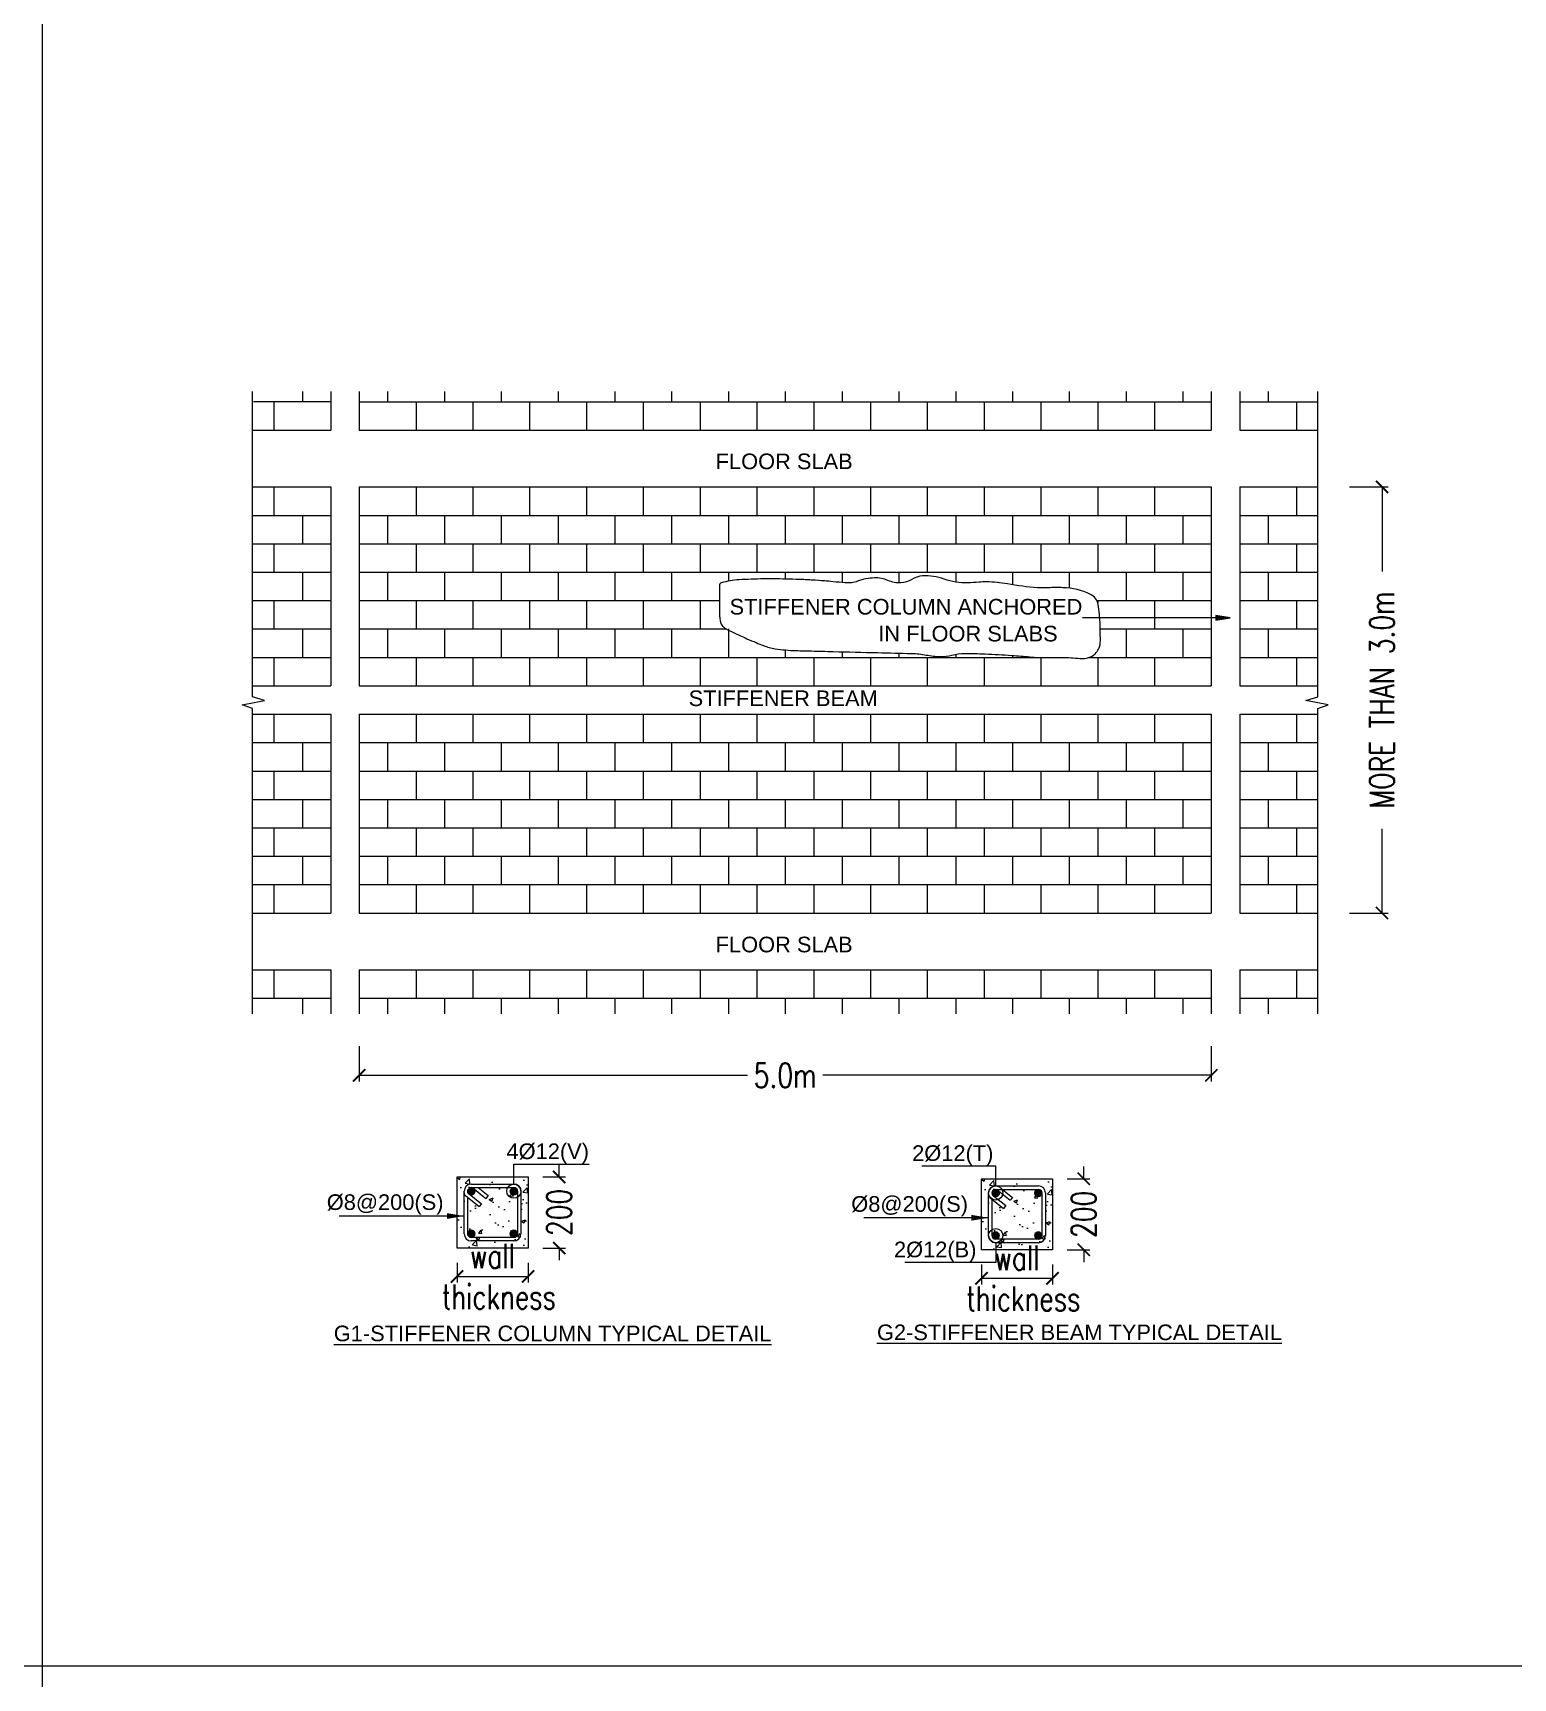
# Model space of a CAD drawing. Extents: x 166525 to 167198, y 178739 to 179747.
# Drawn here: x 167072.03 to 167084.11, y 179452.83 to 179466.26 of the extents above; entities that cross this region are included whole.
import ezdxf
from ezdxf.enums import TextEntityAlignment as Align

# ---------------------------------------------------------------- set-up
doc = ezdxf.new("R2010")
doc.units = 0
doc.header["$MEASUREMENT"] = 0
doc.layers.get('0').update_dxf_attribs({"linetype": 'CONTINUOUS'})
doc.layers.get('DEFPOINTS').update_dxf_attribs({"linetype": 'CONTINUOUS'})
doc.layers.add('BEAM', color=6, linetype='CONTINUOUS', lineweight=13)
doc.layers.add('Steel', color=2, linetype='CONTINUOUS')
doc.styles.add('ARIAL', font='arial.ttf')
doc.styles.add('DIM', font='simplex.shx', dxfattribs={"width": 0.75})
doc.dimstyles.new('MUTASIM', dxfattribs={"dimscale": 0.9995, "dimtxt": 0.2, "dimasz": 0.1, "dimexe": 0.05, "dimexo": 0.12, "dimgap": 0.05, "dimtad": 0, "dimzin": 0, "dimdsep": 46, "dimtxsty": 'DIM', "dimblk": 'ARCHTICK', "dimcen": 0.09, "dimclrd": 35, "dimclre": 33, "dimclrt": 256, "dimazin": 0, "dimtfac": 1, "dimtofl": 0, "dimtmove": 1, "dimatfit": 3, "dimfxl": 0.18, "dimtolj": 1, "dimtzin": 0, "dimlwd": 13, "dimlwe": 9, "dimarcsym": 0})

# ---------------------------------------------------------------- blocks, each defined once
blk = doc.blocks.new('_ARCHTICK')
at = {"color": 0, "linetype": 'ByBlock', "const_width": 0.15}
blk.add_lwpolyline([(-0.5, -0.5), (0.5, 0.5)], dxfattribs=at)
blk = doc.blocks.new('*D1376')
at = {"layer": 'BEAM', "color": 33, "lineweight": 9, "transparency": 16777216}
for p, q in [((167074.691, 179457.989), (167074.691, 179457.702)), ((167081.644, 179457.989), (167081.644, 179457.702))]:
    blk.add_line(p, q, dxfattribs=at)
at = {"layer": 'BEAM', "color": 35, "lineweight": 13, "transparency": 16777216}
for p, q in [((167074.691, 179457.752), (167077.86, 179457.752)), ((167081.644, 179457.752), (167078.474, 179457.752))]:
    blk.add_line(p, q, dxfattribs=at)
at = {"layer": 'DEFPOINTS', "color": 0, "transparency": 16777216}
for p in [(167074.691, 179458.109), (167081.644, 179458.109), (167074.691, 179457.752)]:
    blk.add_point(p, dxfattribs=at)
at = {"layer": 'BEAM', "color": 35, "lineweight": 13, "transparency": 16777216, "xscale": 0.09995000000000001, "yscale": 0.09995000000000001, "zscale": 0.09995000000000001, "rotation": 180}
blk.add_blockref('_ARCHTICK', (167074.691, 179457.752), dxfattribs=at)
at = {"layer": 'BEAM', "color": 35, "lineweight": 13, "transparency": 16777216, "xscale": 0.09995000000000001, "yscale": 0.09995000000000001, "zscale": 0.09995000000000001}
blk.add_blockref('_ARCHTICK', (167081.644, 179457.752), dxfattribs=at)
at = {"layer": 'BEAM', "transparency": 16777216, "insert": (167078.167, 179457.752), "char_height": 0.1999, "attachment_point": 5, "style": 'DIM'}
blk.add_mtext('\\A1;5.0m', dxfattribs=at)
blk = doc.blocks.new('*D1377')
at = {"layer": 'BEAM', "color": 33, "lineweight": 9, "transparency": 16777216}
for p, q in [((167082.772, 179462.552), (167083.087, 179462.552)), ((167082.772, 179459.076), (167083.087, 179459.076))]:
    blk.add_line(p, q, dxfattribs=at)
at = {"layer": 'BEAM', "color": 35, "lineweight": 13, "transparency": 16777216}
for p, q in [((167083.037, 179462.552), (167083.037, 179461.863)), ((167083.037, 179459.076), (167083.037, 179459.764))]:
    blk.add_line(p, q, dxfattribs=at)
at = {"layer": 'DEFPOINTS', "color": 0, "transparency": 16777216}
for p in [(167082.652, 179462.552), (167082.652, 179459.076), (167083.037, 179459.076)]:
    blk.add_point(p, dxfattribs=at)
at = {"layer": 'BEAM', "color": 35, "lineweight": 13, "transparency": 16777216, "xscale": 0.09995000000000001, "yscale": 0.09995000000000001, "zscale": 0.09995000000000001}
for p, rotation in [((167083.037, 179462.552), 90), ((167083.037, 179459.076), 270)]:
    blk.add_blockref('_ARCHTICK', p, dxfattribs=dict(at, rotation=rotation))
at = {"layer": 'BEAM', "transparency": 16777216, "insert": (167083.037, 179460.814), "char_height": 0.1999, "attachment_point": 5, "rotation": 90, "style": 'DIM'}
blk.add_mtext('\\A1;MORE THAN 3.0m', dxfattribs=at)
blk = doc.blocks.new('*D1378')
at = {"layer": 'BEAM', "color": 33, "lineweight": 9, "transparency": 16777216}
for p, q in [((167075.489, 179456.223), (167075.489, 179456.061)), ((167076.069, 179456.223), (167076.069, 179456.061))]:
    blk.add_line(p, q, dxfattribs=at)
at = {"layer": 'BEAM', "color": 35, "lineweight": 13, "transparency": 16777216}
blk.add_line((167075.489, 179456.111), (167076.069, 179456.111), dxfattribs=at)
at = {"layer": 'DEFPOINTS', "color": 0, "transparency": 16777216}
for p in [(167075.489, 179456.343), (167076.069, 179456.343), (167076.069, 179456.111)]:
    blk.add_point(p, dxfattribs=at)
at = {"layer": 'BEAM', "color": 35, "lineweight": 13, "transparency": 16777216, "xscale": 0.09995000000000001, "yscale": 0.09995000000000001, "zscale": 0.09995000000000001, "rotation": 180}
blk.add_blockref('_ARCHTICK', (167075.489, 179456.111), dxfattribs=at)
at = {"layer": 'BEAM', "color": 35, "lineweight": 13, "transparency": 16777216, "xscale": 0.09995000000000001, "yscale": 0.09995000000000001, "zscale": 0.09995000000000001}
blk.add_blockref('_ARCHTICK', (167076.069, 179456.111), dxfattribs=at)
at = {"layer": 'BEAM', "transparency": 16777216, "insert": (167075.779, 179456.111), "char_height": 0.1999, "attachment_point": 5, "style": 'DIM'}
blk.add_mtext('\\A1;wall\\P thickness', dxfattribs=at)
blk = doc.blocks.new('*D1379')
at = {"layer": 'BEAM', "color": 35, "lineweight": 13, "transparency": 16777216}
for p, q in [((167076.323, 179456.923), (167076.323, 179457.023)), ((167076.323, 179456.343), (167076.323, 179456.243))]:
    blk.add_line(p, q, dxfattribs=at)
at = {"layer": 'BEAM', "color": 33, "lineweight": 9, "transparency": 16777216}
for p, q in [((167076.189, 179456.923), (167076.373, 179456.923)), ((167076.189, 179456.343), (167076.373, 179456.343))]:
    blk.add_line(p, q, dxfattribs=at)
at = {"layer": 'DEFPOINTS', "color": 0, "transparency": 16777216}
for p in [(167076.069, 179456.923), (167076.069, 179456.343), (167076.323, 179456.343)]:
    blk.add_point(p, dxfattribs=at)
at = {"layer": 'BEAM', "color": 35, "lineweight": 13, "transparency": 16777216, "xscale": 0.09995000000000001, "yscale": 0.09995000000000001, "zscale": 0.09995000000000001}
for p, rotation in [((167076.323, 179456.923), 270), ((167076.323, 179456.343), 90)]:
    blk.add_blockref('_ARCHTICK', p, dxfattribs=dict(at, rotation=rotation))
at = {"layer": 'BEAM', "transparency": 16777216, "insert": (167076.323, 179456.633), "char_height": 0.1999, "attachment_point": 5, "rotation": 90, "style": 'DIM'}
blk.add_mtext('\\A1;200', dxfattribs=at)
blk = doc.blocks.new('*D1380')
at = {"layer": 'BEAM', "color": 33, "lineweight": 9, "transparency": 16777216}
for p, q in [((167079.769, 179456.209), (167079.769, 179456.046)), ((167080.348, 179456.209), (167080.348, 179456.046))]:
    blk.add_line(p, q, dxfattribs=at)
at = {"layer": 'BEAM', "color": 35, "lineweight": 13, "transparency": 16777216}
blk.add_line((167079.769, 179456.096), (167080.348, 179456.096), dxfattribs=at)
at = {"layer": 'DEFPOINTS', "color": 0, "transparency": 16777216}
for p in [(167079.769, 179456.329), (167080.348, 179456.329), (167080.348, 179456.096)]:
    blk.add_point(p, dxfattribs=at)
at = {"layer": 'BEAM', "color": 35, "lineweight": 13, "transparency": 16777216, "xscale": 0.09995000000000001, "yscale": 0.09995000000000001, "zscale": 0.09995000000000001, "rotation": 180}
blk.add_blockref('_ARCHTICK', (167079.769, 179456.096), dxfattribs=at)
at = {"layer": 'BEAM', "color": 35, "lineweight": 13, "transparency": 16777216, "xscale": 0.09995000000000001, "yscale": 0.09995000000000001, "zscale": 0.09995000000000001}
blk.add_blockref('_ARCHTICK', (167080.348, 179456.096), dxfattribs=at)
at = {"layer": 'BEAM', "transparency": 16777216, "insert": (167080.059, 179456.096), "char_height": 0.1999, "attachment_point": 5, "style": 'DIM'}
blk.add_mtext('\\A1;wall\\P thickness', dxfattribs=at)
blk = doc.blocks.new('*D1381')
at = {"layer": 'BEAM', "color": 35, "lineweight": 13, "transparency": 16777216}
for p, q in [((167080.603, 179456.908), (167080.603, 179457.008)), ((167080.603, 179456.329), (167080.603, 179456.229))]:
    blk.add_line(p, q, dxfattribs=at)
at = {"layer": 'BEAM', "color": 33, "lineweight": 9, "transparency": 16777216}
for p, q in [((167080.468, 179456.908), (167080.653, 179456.908)), ((167080.468, 179456.329), (167080.653, 179456.329))]:
    blk.add_line(p, q, dxfattribs=at)
at = {"layer": 'DEFPOINTS', "color": 0, "transparency": 16777216}
for p in [(167080.348, 179456.908), (167080.348, 179456.329), (167080.603, 179456.329)]:
    blk.add_point(p, dxfattribs=at)
at = {"layer": 'BEAM', "color": 35, "lineweight": 13, "transparency": 16777216, "xscale": 0.09995000000000001, "yscale": 0.09995000000000001, "zscale": 0.09995000000000001}
for p, rotation in [((167080.603, 179456.908), 270), ((167080.603, 179456.329), 90)]:
    blk.add_blockref('_ARCHTICK', p, dxfattribs=dict(at, rotation=rotation))
at = {"layer": 'BEAM', "transparency": 16777216, "insert": (167080.603, 179456.618), "char_height": 0.1999, "attachment_point": 5, "rotation": 90, "style": 'DIM'}
blk.add_mtext('\\A1;200', dxfattribs=at)
blk = doc.blocks.new('B1')
at = {"layer": 'Steel'}
blk.add_hatch(color=256, dxfattribs=at).paths.add_polyline_path([(-0.05, 0, 1), (0.05, 0, 1)], flags=16)
blk.add_circle((0, 0), 0.05, dxfattribs=at)

msp = doc.modelspace()

# ---------------------------------------------------------------- hatches: boundary and pattern name
at = {"layer": 'BEAM'}
h = msp.add_hatch(dxfattribs=at)
h.set_pattern_fill('AR-CONC', color=0, scale=0.002897, style=0)
h.set_pattern_definition([(50, (166937.93836, 179500.2437), (0.527809, -0.0461773), [0.05519, -0.6070894]), (355, (166937.93836, 179500.2437), (-0.1021023, 0.5535121), [0.044152, -0.4856715]), (100.451, (166937.98234, 179500.23987), (0.4257086, 0.5073323), [0.0469042, -0.5159463]), (46.1842, (166937.93836, 179500.3909), (0.7853458, -0.1218012), [0.082785, -0.910634]), (96.6356, (166938.0038, 179500.38074), (0.687786, 0.716819), [0.0703563, -0.7739195]), (351.184, (166937.93836, 179500.3909), (0.6877873, 0.716818), [0.066228, -0.7285073]), (21, (166938.01194, 179500.3541), (0.439245, -0.2962745), [0.05519, -0.6070894]), (326, (166938.01194, 179500.3541), (0.1790473, 0.5336128), [0.044152, -0.4856715]), (71.4514, (166938.04855, 179500.3294), (0.618291, 0.2373395), [0.0469042, -0.5159463]), (37.5, (166937.93836, 179500.24372), (0.00894802, 0.24496525), [0, -0.4797846, 0, -0.4930302, 0, -0.4875112]), (7.5, (166937.93836, 179500.24372), (0.1935839, 0.29023415), [0, -0.2811008, 0, -0.4687466, 0, -0.18580615]), (327.5, (166937.77426, 179500.24372), (0.39282087, -0.0165968), [0, -0.1839665, 0, -0.57397544, 0, -0.76162126]), (317.5, (166937.70067, 179500.24372), (0.4291465, 0.07366334), [0, -0.2391564, 0, -0.3811786, 0, -0.5408615])])
h.paths.add_polyline_path([(167064.10255, 179472.70096), (167064.10255, 179470.57343), (167064.1866, 179470.54361), (167064.10255, 179470.52774), (167064.10255, 179468.35529), (167066.27527, 179468.35529), (167066.29114, 179468.43934), (167066.32096, 179468.35529), (167068.44822, 179468.35529), (167068.44822, 179470.52774), (167068.36417, 179470.54361), (167068.44822, 179470.57343), (167068.44822, 179472.70096), (167066.32096, 179472.70096), (167066.29114, 179472.61691), (167066.27527, 179472.70096)])
h.paths.add_polyline_path([(167066.99966, 179470.52813, -1), (167065.55111, 179470.52813, -1)], flags=16)
h.paths.add_polyline_path([(167071.41888, 179465.62126), (167071.41888, 179477.89754), (167075.27494, 179477.89754), (167075.27494, 179465.62126)], flags=9)
h.paths.add_polyline_path([(167058.90597, 179465.30558), (167071.18226, 179465.30558), (167071.18226, 179461.44952), (167058.90597, 179461.44952)], flags=9)
h.paths.add_polyline_path([(167058.72198, 179476.98795), (167072.00361, 179476.98795), (167072.00361, 179473.13189), (167058.72198, 179473.13189)], flags=9)
h.paths.add_polyline_path([(167065.8536, 179470.87995), (167066.74082, 179470.87995), (167066.74082, 179471.07782), (167065.8536, 179471.07782)], flags=8)
h = msp.add_hatch(color=0, dxfattribs=at)
h.dxf.hatch_style = 2
h.paths.add_polyline_path([(167081.68089, 179461.50352), (167081.68089, 179461.46493), (167081.79678, 179461.48423)])
h = msp.add_hatch(dxfattribs=at)
h.set_pattern_fill('AR-CONC', color=0, scale=0.001738, style=0)
h.set_pattern_definition([(50, (166915.34172, 179477.67814), (0.3166854, -0.02770637), [0.03311397, -0.36425364]), (355, (166915.3417, 179477.67814), (-0.0612614, 0.3321073), [0.0264912, -0.2914029]), (100.451, (166915.3681, 179477.67583), (0.25542516, 0.3043994), [0.0281425, -0.3095678]), (46.1842, (166915.3417, 179477.76644), (0.4712075, -0.07308075), [0.049671, -0.5463805]), (96.6356, (166915.381, 179477.76035), (0.4126717, 0.4300914), [0.0422138, -0.4643517]), (351.184, (166915.3417, 179477.76644), (0.4126724, 0.4300907), [0.0397368, -0.4371044]), (21, (166915.38587, 179477.74437), (0.263547, -0.17776468), [0.03311397, -0.36425364]), (326, (166915.38587, 179477.74437), (0.10742837, 0.3201677), [0.0264912, -0.2914029]), (71.4514, (166915.40783, 179477.72955), (0.37097463, 0.1424037), [0.0281425, -0.3095678]), (37.5, (166915.34172, 179477.67814), (0.005368814, 0.14697915), [0, -0.28787076, 0, -0.29581811, 0, -0.29250671]), (7.5, (166915.34172, 179477.67814), (0.11615035, 0.17414049), [0, -0.16866048, 0, -0.28124796, 0, -0.1114837]), (327.5, (166915.24326, 179477.67814), (0.23569252, -0.00995808), [0, -0.1103799, 0, -0.34438526, 0, -0.45697275]), (317.5, (166915.1991, 179477.67814), (0.25748792, 0.044198), [0, -0.14349386, 0, -0.22870714, 0, -0.32451688])])
h.paths.add_polyline_path([(167075.48926, 179456.34324), (167076.06868, 179456.34324), (167076.06868, 179456.92267), (167075.48926, 179456.92267)])
h = msp.add_hatch(dxfattribs=at)
h.set_pattern_fill('AR-CONC', color=0, scale=0.001738, style=0)
h.set_pattern_definition([(50, (166919.62143, 179477.66354), (0.3166854, -0.02770637), [0.03311397, -0.36425364]), (355, (166919.62143, 179477.66354), (-0.0612614, 0.3321073), [0.0264912, -0.2914029]), (100.451, (166919.64782, 179477.66123), (0.25542516, 0.3043994), [0.0281425, -0.3095678]), (46.1842, (166919.62143, 179477.75184), (0.4712075, -0.07308075), [0.049671, -0.5463805]), (96.6356, (166919.6607, 179477.74575), (0.4126717, 0.4300914), [0.0422138, -0.4643517]), (351.184, (166919.62143, 179477.75184), (0.4126724, 0.4300907), [0.0397368, -0.4371044]), (21, (166919.66558, 179477.72976), (0.263547, -0.17776468), [0.03311397, -0.36425364]), (326, (166919.66558, 179477.72976), (0.10742837, 0.3201677), [0.0264912, -0.2914029]), (71.4514, (166919.68754, 179477.71495), (0.37097463, 0.1424037), [0.0281425, -0.3095678]), (37.5, (166919.62143, 179477.66354), (0.005368814, 0.14697915), [0, -0.28787076, 0, -0.29581811, 0, -0.29250671]), (7.5, (166919.62143, 179477.66354), (0.11615035, 0.17414049), [0, -0.16866048, 0, -0.28124796, 0, -0.1114837]), (327.5, (166919.52297, 179477.66354), (0.23569252, -0.00995808), [0, -0.1103799, 0, -0.34438526, 0, -0.45697275]), (317.5, (166919.47882, 179477.66354), (0.25748792, 0.044198), [0, -0.14349386, 0, -0.22870714, 0, -0.32451688])])
h.paths.add_polyline_path([(167079.76897, 179456.32864), (167080.34839, 179456.32864), (167080.34839, 179456.90806), (167079.76897, 179456.90806)])

# ---------------------------------------------------------------- linework, layer by layer
at = {"layer": 'BEAM', "color": 0}
for p, q in [((167072.10289, 179479.79994), (167072.10289, 179441.5798)), ((167074.22738, 179463.33067), (167074.22738, 179463.24741)), ((167074.45915, 179463.33067), (167074.45915, 179463.01564)), ((167074.69092, 179463.33067), (167074.69092, 179463.01564)), ((167074.92269, 179463.33067), (167074.92269, 179463.24741)), ((167075.38623, 179463.33067), (167075.38623, 179463.24741)), ((167075.84976, 179463.33067), (167075.84976, 179463.24741)), ((167076.3133, 179463.33067), (167076.3133, 179463.24741)), ((167076.77684, 179463.33067), (167076.77684, 179463.24741)), ((167077.24038, 179463.33067), (167077.24038, 179463.24741)), ((167077.70391, 179463.33067), (167077.70391, 179463.24741)), ((167078.16745, 179463.33067), (167078.16745, 179463.24741)), ((167078.63099, 179463.33067), (167078.63099, 179463.24741)), ((167079.09453, 179463.33067), (167079.09453, 179463.24741)), ((167079.55807, 179463.33067), (167079.55807, 179463.24741)), ((167080.0216, 179463.33067), (167080.0216, 179463.24741)), ((167080.48514, 179463.33067), (167080.48514, 179463.24741)), ((167080.94868, 179463.33067), (167080.94868, 179463.24741)), ((167081.41222, 179463.33067), (167081.41222, 179463.24741)), ((167081.64398, 179463.33067), (167081.64398, 179463.01564)), ((167081.87575, 179463.33067), (167081.87575, 179463.01564)), ((167082.10752, 179463.33067), (167082.10752, 179463.24741)), ((167074.45915, 179463.24741), (167073.82799, 179463.24741)), ((167073.99561, 179463.24741), (167073.99561, 179463.01564)), ((167074.69092, 179463.24741), (167081.64398, 179463.24741)), ((167075.15446, 179463.24741), (167075.15446, 179463.01564)), ((167075.618, 179463.24741), (167075.618, 179463.01564)), ((167076.08153, 179463.24741), (167076.08153, 179463.01564)), ((167076.54507, 179463.24741), (167076.54507, 179463.01564)), ((167077.00861, 179463.24741), (167077.00861, 179463.01564)), ((167077.47215, 179463.24741), (167077.47215, 179463.01564)), ((167077.93568, 179463.24741), (167077.93568, 179463.01564)), ((167078.39922, 179463.24741), (167078.39922, 179463.01564)), ((167078.86276, 179463.24741), (167078.86276, 179463.01564)), ((167079.3263, 179463.24741), (167079.3263, 179463.01564)), ((167079.78983, 179463.24741), (167079.78983, 179463.01564)), ((167080.25337, 179463.24741), (167080.25337, 179463.01564)), ((167080.71691, 179463.24741), (167080.71691, 179463.01564)), ((167081.18045, 179463.24741), (167081.18045, 179463.01564)), ((167081.87575, 179463.24741), (167082.50692, 179463.24741)), ((167082.33929, 179463.24741), (167082.33929, 179463.01564)), ((167073.82063, 179463.01564), (167074.45915, 179463.01564)), ((167074.69092, 179463.01564), (167081.64398, 179463.01564)), ((167081.87575, 179463.01564), (167082.50692, 179463.01564)), ((167073.82063, 179462.5521), (167074.45915, 179462.5521)), ((167073.99561, 179462.5521), (167073.99561, 179462.32033)), ((167074.45915, 179462.5521), (167074.45915, 179460.92972)), ((167074.69092, 179462.5521), (167074.69092, 179460.92972)), ((167074.69092, 179462.5521), (167081.64398, 179462.5521)), ((167075.15446, 179462.5521), (167075.15446, 179462.32033)), ((167075.618, 179462.5521), (167075.618, 179462.32033)), ((167076.08153, 179462.5521), (167076.08153, 179462.32033)), ((167076.54507, 179462.5521), (167076.54507, 179462.32033)), ((167077.00861, 179462.5521), (167077.00861, 179462.32033)), ((167077.47215, 179462.5521), (167077.47215, 179462.32033)), ((167077.93568, 179462.5521), (167077.93568, 179462.32033)), ((167078.39922, 179462.5521), (167078.39922, 179462.32033)), ((167078.86276, 179462.5521), (167078.86276, 179462.32033)), ((167079.3263, 179462.5521), (167079.3263, 179462.32033)), ((167079.78983, 179462.5521), (167079.78983, 179462.32033)), ((167080.25337, 179462.5521), (167080.25337, 179462.32033)), ((167080.71691, 179462.5521), (167080.71691, 179462.32033)), ((167081.18045, 179462.5521), (167081.18045, 179462.32033)), ((167081.64398, 179462.5521), (167081.64398, 179460.92972)), ((167081.87575, 179462.5521), (167082.50692, 179462.5521)), ((167081.87575, 179462.5521), (167081.87575, 179460.92972)), ((167082.33929, 179462.5521), (167082.33929, 179462.32033)), ((167073.82063, 179462.32033), (167074.45915, 179462.32033)), ((167074.22738, 179462.32033), (167074.22738, 179462.08856)), ((167074.69092, 179462.32033), (167081.64398, 179462.32033)), ((167074.92269, 179462.32033), (167074.92269, 179462.08856)), ((167075.38623, 179462.32033), (167075.38623, 179462.08856)), ((167075.84976, 179462.32033), (167075.84976, 179462.08856)), ((167076.3133, 179462.32033), (167076.3133, 179462.08856)), ((167076.77684, 179462.32033), (167076.77684, 179462.08856)), ((167077.24038, 179462.32033), (167077.24038, 179462.08856)), ((167077.70391, 179462.32033), (167077.70391, 179462.08856)), ((167078.16745, 179462.32033), (167078.16745, 179462.08856)), ((167078.63099, 179462.32033), (167078.63099, 179462.08856)), ((167079.09453, 179462.32033), (167079.09453, 179462.08856)), ((167079.55807, 179462.32033), (167079.55807, 179462.08856)), ((167080.0216, 179462.32033), (167080.0216, 179462.08856)), ((167080.48514, 179462.32033), (167080.48514, 179462.08856)), ((167080.94868, 179462.32033), (167080.94868, 179462.08856)), ((167081.41222, 179462.32033), (167081.41222, 179462.08856)), ((167081.87575, 179462.32033), (167082.50692, 179462.32033)), ((167082.10752, 179462.32033), (167082.10752, 179462.08856)), ((167073.82063, 179462.08856), (167074.45915, 179462.08856)), ((167073.99561, 179462.08856), (167073.99561, 179461.85679)), ((167074.69092, 179462.08856), (167081.64398, 179462.08856)), ((167075.15446, 179462.08856), (167075.15446, 179461.85679)), ((167075.618, 179462.08856), (167075.618, 179461.85679)), ((167076.08153, 179462.08856), (167076.08153, 179461.85679)), ((167076.54507, 179462.08856), (167076.54507, 179461.85679)), ((167077.00861, 179462.08856), (167077.00861, 179461.85679)), ((167077.47215, 179462.08856), (167077.47215, 179461.85679)), ((167077.93568, 179462.08856), (167077.93568, 179461.85679)), ((167078.39922, 179462.08856), (167078.39922, 179461.85679)), ((167078.86276, 179462.08856), (167078.86276, 179461.85679)), ((167079.3263, 179462.08856), (167079.3263, 179461.85679)), ((167079.78983, 179462.08856), (167079.78983, 179461.85679)), ((167080.25337, 179462.08856), (167080.25337, 179461.85679)), ((167080.71691, 179462.08856), (167080.71691, 179461.85679)), ((167081.18045, 179462.08856), (167081.18045, 179461.85679)), ((167081.87575, 179462.08856), (167082.50692, 179462.08856)), ((167082.33929, 179462.08856), (167082.33929, 179461.85679)), ((167073.82063, 179461.85679), (167074.45915, 179461.85679)), ((167074.22738, 179461.85679), (167074.22738, 179461.62503)), ((167074.69092, 179461.85679), (167081.64398, 179461.85679)), ((167074.92269, 179461.85679), (167074.92269, 179461.62503)), ((167075.38623, 179461.85679), (167075.38623, 179461.62503)), ((167075.84976, 179461.85679), (167075.84976, 179461.62503)), ((167076.3133, 179461.85679), (167076.3133, 179461.62503)), ((167076.77684, 179461.85679), (167076.77684, 179461.62503)), ((167077.24038, 179461.85679), (167077.24038, 179461.62503)), ((167077.70391, 179461.85679), (167077.70391, 179461.78363)), ((167078.16745, 179461.85679), (167078.16745, 179461.80023)), ((167078.63099, 179461.85679), (167078.63099, 179461.77152)), ((167079.09453, 179461.85679), (167079.09453, 179461.76927)), ((167079.55807, 179461.85679), (167079.55807, 179461.77629)), ((167080.0216, 179461.85679), (167080.0216, 179461.75334)), ((167080.48514, 179461.85679), (167080.48514, 179461.72601)), ((167080.94868, 179461.85679), (167080.94868, 179461.62503)), ((167081.41222, 179461.85679), (167081.41222, 179461.62503)), ((167081.87575, 179461.85679), (167082.50692, 179461.85679)), ((167082.10752, 179461.85679), (167082.10752, 179461.62503)), ((167073.82063, 179461.62503), (167074.45915, 179461.62503)), ((167073.99561, 179461.62503), (167073.99561, 179461.39326)), ((167074.69092, 179461.62503), (167077.62952, 179461.62503)), ((167075.15446, 179461.62503), (167075.15446, 179461.39326)), ((167075.618, 179461.62503), (167075.618, 179461.39326)), ((167076.08153, 179461.62503), (167076.08153, 179461.39326)), ((167076.54507, 179461.62503), (167076.54507, 179461.39326)), ((167077.00861, 179461.62503), (167077.00861, 179461.39326)), ((167077.47215, 179461.62503), (167077.47215, 179461.39326)), ((167080.71011, 179461.62503), (167081.64398, 179461.62503)), ((167080.71691, 179461.62503), (167080.71691, 179461.60878)), ((167081.18045, 179461.62503), (167081.18045, 179461.39326)), ((167081.87575, 179461.62503), (167082.50692, 179461.62503)), ((167082.33929, 179461.62503), (167082.33929, 179461.39326)), ((167073.82063, 179461.39326), (167074.45915, 179461.39326)), ((167074.22738, 179461.39326), (167074.22738, 179461.16149)), ((167074.69092, 179461.39326), (167077.68656, 179461.39326)), ((167074.92269, 179461.39326), (167074.92269, 179461.16149)), ((167075.38623, 179461.39326), (167075.38623, 179461.16149)), ((167075.84976, 179461.39326), (167075.84976, 179461.16149)), ((167076.3133, 179461.39326), (167076.3133, 179461.16149)), ((167076.77684, 179461.39326), (167076.77684, 179461.16149)), ((167077.24038, 179461.39326), (167077.24038, 179461.16149)), ((167077.70391, 179461.39326), (167077.70391, 179461.16149)), ((167081.68089, 179461.48423), (167080.5928, 179461.48423)), ((167080.73765, 179461.39326), (167081.64398, 179461.39326)), ((167080.94868, 179461.39326), (167080.94868, 179461.16149)), ((167081.41222, 179461.39326), (167081.41222, 179461.16149)), ((167081.87575, 179461.39326), (167082.50692, 179461.39326)), ((167082.10752, 179461.39326), (167082.10752, 179461.16149)), ((167073.82063, 179461.16149), (167074.45915, 179461.16149)), ((167073.99561, 179461.16149), (167073.99561, 179460.92972)), ((167074.69092, 179461.16149), (167080.2204, 179461.16149)), ((167075.15446, 179461.16149), (167075.15446, 179460.92972)), ((167075.618, 179461.16149), (167075.618, 179460.92972)), ((167076.08153, 179461.16149), (167076.08153, 179460.92972)), ((167076.54507, 179461.16149), (167076.54507, 179460.92972)), ((167077.00861, 179461.16149), (167077.00861, 179460.92972)), ((167077.47215, 179461.16149), (167077.47215, 179460.92972)), ((167077.93568, 179461.16149), (167077.93568, 179460.92972)), ((167078.16745, 179461.22223), (167078.16745, 179461.16149)), ((167078.39922, 179461.16149), (167078.39922, 179460.92972)), ((167078.63099, 179461.20742), (167078.63099, 179461.16149)), ((167078.86276, 179461.16149), (167078.86276, 179460.92972)), ((167079.09453, 179461.19618), (167079.09453, 179461.16149)), ((167079.3263, 179461.16149), (167079.3263, 179460.92972)), ((167079.55807, 179461.18688), (167079.55807, 179461.16149)), ((167079.78983, 179461.16149), (167079.78983, 179460.92972)), ((167080.0216, 179461.17742), (167080.0216, 179461.16149)), ((167080.25337, 179461.16149), (167080.25337, 179460.92972)), ((167080.64619, 179461.16149), (167081.64398, 179461.16149)), ((167080.71691, 179461.16149), (167080.71691, 179460.92972)), ((167081.18045, 179461.16149), (167081.18045, 179460.92972)), ((167081.87575, 179461.16149), (167082.50692, 179461.16149)), ((167082.33929, 179461.16149), (167082.33929, 179460.92972)), ((167073.82063, 179460.92972), (167074.45915, 179460.92972)), ((167074.69092, 179460.92972), (167081.64398, 179460.92972)), ((167081.87575, 179460.92972), (167082.50692, 179460.92972)), ((167073.82063, 179460.69795), (167074.45915, 179460.69795)), ((167073.99561, 179460.69795), (167073.99561, 179460.46618)), ((167074.45915, 179460.69795), (167074.45915, 179459.07557)), ((167074.69092, 179460.69795), (167074.69092, 179459.07557)), ((167074.69092, 179460.69795), (167081.64398, 179460.69795)), ((167075.15446, 179460.69795), (167075.15446, 179460.46618)), ((167075.618, 179460.69795), (167075.618, 179460.46618)), ((167076.08153, 179460.69795), (167076.08153, 179460.46618)), ((167076.54507, 179460.69795), (167076.54507, 179460.46618)), ((167077.00861, 179460.69795), (167077.00861, 179460.46618)), ((167077.47215, 179460.69795), (167077.47215, 179460.46618)), ((167077.93568, 179460.69795), (167077.93568, 179460.46618)), ((167078.39922, 179460.69795), (167078.39922, 179460.46618)), ((167078.86276, 179460.69795), (167078.86276, 179460.46618)), ((167079.3263, 179460.69795), (167079.3263, 179460.46618)), ((167079.78983, 179460.69795), (167079.78983, 179460.46618)), ((167080.25337, 179460.69795), (167080.25337, 179460.46618)), ((167080.71691, 179460.69795), (167080.71691, 179460.46618)), ((167081.18045, 179460.69795), (167081.18045, 179460.46618)), ((167081.64398, 179460.69795), (167081.64398, 179459.07557)), ((167081.87575, 179460.69795), (167082.50692, 179460.69795)), ((167081.87575, 179460.69795), (167081.87575, 179459.07557)), ((167082.33929, 179460.69795), (167082.33929, 179460.46618)), ((167073.82063, 179460.46618), (167074.45915, 179460.46618)), ((167074.22738, 179460.46618), (167074.22738, 179460.23441)), ((167074.69092, 179460.46618), (167081.64398, 179460.46618)), ((167074.92269, 179460.46618), (167074.92269, 179460.23441)), ((167075.38623, 179460.46618), (167075.38623, 179460.23441)), ((167075.84976, 179460.46618), (167075.84976, 179460.23441)), ((167076.3133, 179460.46618), (167076.3133, 179460.23441)), ((167076.77684, 179460.46618), (167076.77684, 179460.23441)), ((167077.24038, 179460.46618), (167077.24038, 179460.23441)), ((167077.70391, 179460.46618), (167077.70391, 179460.23441)), ((167078.16745, 179460.46618), (167078.16745, 179460.23441)), ((167078.63099, 179460.46618), (167078.63099, 179460.23441)), ((167079.09453, 179460.46618), (167079.09453, 179460.23441)), ((167079.55807, 179460.46618), (167079.55807, 179460.23441)), ((167080.0216, 179460.46618), (167080.0216, 179460.23441)), ((167080.48514, 179460.46618), (167080.48514, 179460.23441)), ((167080.94868, 179460.46618), (167080.94868, 179460.23441)), ((167081.41222, 179460.46618), (167081.41222, 179460.23441)), ((167081.87575, 179460.46618), (167082.50692, 179460.46618)), ((167082.10752, 179460.46618), (167082.10752, 179460.23441)), ((167073.82063, 179460.23441), (167074.45915, 179460.23441)), ((167073.99561, 179460.23441), (167073.99561, 179460.00264)), ((167074.69092, 179460.23441), (167081.64398, 179460.23441)), ((167075.15446, 179460.23441), (167075.15446, 179460.00264)), ((167075.618, 179460.23441), (167075.618, 179460.00264)), ((167076.08153, 179460.23441), (167076.08153, 179460.00264)), ((167076.54507, 179460.23441), (167076.54507, 179460.00264)), ((167077.00861, 179460.23441), (167077.00861, 179460.00264)), ((167077.47215, 179460.23441), (167077.47215, 179460.00264)), ((167077.93568, 179460.23441), (167077.93568, 179460.00264)), ((167078.39922, 179460.23441), (167078.39922, 179460.00264)), ((167078.86276, 179460.23441), (167078.86276, 179460.00264)), ((167079.3263, 179460.23441), (167079.3263, 179460.00264)), ((167079.78983, 179460.23441), (167079.78983, 179460.00264)), ((167080.25337, 179460.23441), (167080.25337, 179460.00264)), ((167080.71691, 179460.23441), (167080.71691, 179460.00264)), ((167081.18045, 179460.23441), (167081.18045, 179460.00264)), ((167081.87575, 179460.23441), (167082.50692, 179460.23441)), ((167082.33929, 179460.23441), (167082.33929, 179460.00264)), ((167073.82063, 179460.00264), (167074.45915, 179460.00264)), ((167074.22738, 179460.00264), (167074.22738, 179459.77087)), ((167074.69092, 179460.00264), (167081.64398, 179460.00264)), ((167074.92269, 179460.00264), (167074.92269, 179459.77087)), ((167075.38623, 179460.00264), (167075.38623, 179459.77087)), ((167075.84976, 179460.00264), (167075.84976, 179459.77087)), ((167076.3133, 179460.00264), (167076.3133, 179459.77087)), ((167076.77684, 179460.00264), (167076.77684, 179459.77087)), ((167077.24038, 179460.00264), (167077.24038, 179459.77087)), ((167077.70391, 179460.00264), (167077.70391, 179459.77087)), ((167078.16745, 179460.00264), (167078.16745, 179459.77087)), ((167078.63099, 179460.00264), (167078.63099, 179459.77087)), ((167079.09453, 179460.00264), (167079.09453, 179459.77087)), ((167079.55807, 179460.00264), (167079.55807, 179459.77087)), ((167080.0216, 179460.00264), (167080.0216, 179459.77087)), ((167080.48514, 179460.00264), (167080.48514, 179459.77087)), ((167080.94868, 179460.00264), (167080.94868, 179459.77087)), ((167081.41222, 179460.00264), (167081.41222, 179459.77087)), ((167081.87575, 179460.00264), (167082.50692, 179460.00264)), ((167082.10752, 179460.00264), (167082.10752, 179459.77087)), ((167073.82063, 179459.77087), (167074.45915, 179459.77087)), ((167073.99561, 179459.77087), (167073.99561, 179459.53911)), ((167074.69092, 179459.77087), (167081.64398, 179459.77087)), ((167075.15446, 179459.77087), (167075.15446, 179459.53911)), ((167075.618, 179459.77087), (167075.618, 179459.53911)), ((167076.08153, 179459.77087), (167076.08153, 179459.53911)), ((167076.54507, 179459.77087), (167076.54507, 179459.53911)), ((167077.00861, 179459.77087), (167077.00861, 179459.53911)), ((167077.47215, 179459.77087), (167077.47215, 179459.53911)), ((167077.93568, 179459.77087), (167077.93568, 179459.53911)), ((167078.39922, 179459.77087), (167078.39922, 179459.53911)), ((167078.86276, 179459.77087), (167078.86276, 179459.53911)), ((167079.3263, 179459.77087), (167079.3263, 179459.53911)), ((167079.78983, 179459.77087), (167079.78983, 179459.53911)), ((167080.25337, 179459.77087), (167080.25337, 179459.53911)), ((167080.71691, 179459.77087), (167080.71691, 179459.53911)), ((167081.18045, 179459.77087), (167081.18045, 179459.53911)), ((167081.87575, 179459.77087), (167082.50692, 179459.77087)), ((167082.33929, 179459.77087), (167082.33929, 179459.53911)), ((167073.82063, 179459.53911), (167074.45915, 179459.53911)), ((167074.22738, 179459.53911), (167074.22738, 179459.30734)), ((167074.69092, 179459.53911), (167081.64398, 179459.53911)), ((167074.92269, 179459.53911), (167074.92269, 179459.30734)), ((167075.38623, 179459.53911), (167075.38623, 179459.30734)), ((167075.84976, 179459.53911), (167075.84976, 179459.30734)), ((167076.3133, 179459.53911), (167076.3133, 179459.30734)), ((167076.77684, 179459.53911), (167076.77684, 179459.30734)), ((167077.24038, 179459.53911), (167077.24038, 179459.30734)), ((167077.70391, 179459.53911), (167077.70391, 179459.30734)), ((167078.16745, 179459.53911), (167078.16745, 179459.30734)), ((167078.63099, 179459.53911), (167078.63099, 179459.30734)), ((167079.09453, 179459.53911), (167079.09453, 179459.30734)), ((167079.55807, 179459.53911), (167079.55807, 179459.30734)), ((167080.0216, 179459.53911), (167080.0216, 179459.30734)), ((167080.48514, 179459.53911), (167080.48514, 179459.30734)), ((167080.94868, 179459.53911), (167080.94868, 179459.30734)), ((167081.41222, 179459.53911), (167081.41222, 179459.30734)), ((167081.87575, 179459.53911), (167082.50692, 179459.53911)), ((167082.10752, 179459.53911), (167082.10752, 179459.30734)), ((167073.82063, 179459.30734), (167074.45915, 179459.30734)), ((167073.99561, 179459.30734), (167073.99561, 179459.07557)), ((167074.69092, 179459.30734), (167081.64398, 179459.30734)), ((167075.15446, 179459.30734), (167075.15446, 179459.07557)), ((167075.618, 179459.30734), (167075.618, 179459.07557)), ((167076.08153, 179459.30734), (167076.08153, 179459.07557)), ((167076.54507, 179459.30734), (167076.54507, 179459.07557)), ((167077.00861, 179459.30734), (167077.00861, 179459.07557)), ((167077.47215, 179459.30734), (167077.47215, 179459.07557)), ((167077.93568, 179459.30734), (167077.93568, 179459.07557)), ((167078.39922, 179459.30734), (167078.39922, 179459.07557)), ((167078.86276, 179459.30734), (167078.86276, 179459.07557)), ((167079.3263, 179459.30734), (167079.3263, 179459.07557)), ((167079.78983, 179459.30734), (167079.78983, 179459.07557)), ((167080.25337, 179459.30734), (167080.25337, 179459.07557)), ((167080.71691, 179459.30734), (167080.71691, 179459.07557)), ((167081.18045, 179459.30734), (167081.18045, 179459.07557)), ((167081.87575, 179459.30734), (167082.50692, 179459.30734)), ((167082.33929, 179459.30734), (167082.33929, 179459.07557)), ((167073.82063, 179459.07557), (167074.45915, 179459.07557)), ((167074.69092, 179459.07557), (167081.64398, 179459.07557)), ((167081.87575, 179459.07557), (167082.50692, 179459.07557)), ((167073.82063, 179458.61203), (167074.45915, 179458.61203)), ((167073.99561, 179458.61203), (167073.99561, 179458.38026)), ((167074.45915, 179458.61203), (167074.45915, 179458.25372)), ((167074.69092, 179458.61203), (167074.69092, 179458.25372)), ((167074.69092, 179458.61203), (167081.64398, 179458.61203)), ((167075.15446, 179458.61203), (167075.15446, 179458.38026)), ((167075.618, 179458.61203), (167075.618, 179458.38026)), ((167076.08153, 179458.61203), (167076.08153, 179458.38026)), ((167076.54507, 179458.61203), (167076.54507, 179458.38026)), ((167077.00861, 179458.61203), (167077.00861, 179458.38026)), ((167077.47215, 179458.61203), (167077.47215, 179458.38026)), ((167077.93568, 179458.61203), (167077.93568, 179458.38026)), ((167078.39922, 179458.61203), (167078.39922, 179458.38026)), ((167078.86276, 179458.61203), (167078.86276, 179458.38026)), ((167079.3263, 179458.61203), (167079.3263, 179458.38026)), ((167079.78983, 179458.61203), (167079.78983, 179458.38026)), ((167080.25337, 179458.61203), (167080.25337, 179458.38026)), ((167080.71691, 179458.61203), (167080.71691, 179458.38026)), ((167081.18045, 179458.61203), (167081.18045, 179458.38026)), ((167081.64398, 179458.61203), (167081.64398, 179458.25372)), ((167081.87575, 179458.61203), (167081.87575, 179458.25372)), ((167081.87575, 179458.61203), (167082.50692, 179458.61203)), ((167082.33929, 179458.61203), (167082.33929, 179458.38026)), ((167073.82063, 179458.38026), (167074.45915, 179458.38026)), ((167074.22738, 179458.38026), (167074.22738, 179458.25372)), ((167074.69092, 179458.38026), (167081.64398, 179458.38026)), ((167074.92269, 179458.38026), (167074.92269, 179458.25372)), ((167075.38623, 179458.38026), (167075.38623, 179458.25372)), ((167075.84976, 179458.38026), (167075.84976, 179458.25372)), ((167076.3133, 179458.38026), (167076.3133, 179458.25372)), ((167076.77684, 179458.38026), (167076.77684, 179458.25372)), ((167077.24038, 179458.38026), (167077.24038, 179458.25372)), ((167077.70391, 179458.38026), (167077.70391, 179458.25372)), ((167078.16745, 179458.38026), (167078.16745, 179458.25372)), ((167078.63099, 179458.38026), (167078.63099, 179458.25372)), ((167079.09453, 179458.38026), (167079.09453, 179458.25372)), ((167079.55807, 179458.38026), (167079.55807, 179458.25372)), ((167080.0216, 179458.38026), (167080.0216, 179458.25372)), ((167080.48514, 179458.38026), (167080.48514, 179458.25372)), ((167080.94868, 179458.38026), (167080.94868, 179458.25372)), ((167081.41222, 179458.38026), (167081.41222, 179458.25372)), ((167081.87575, 179458.38026), (167082.50692, 179458.38026)), ((167082.10752, 179458.38026), (167082.10752, 179458.25372)), ((167079.88486, 179456.85012), (167079.88486, 179457.01137)), ((167075.60514, 179456.86472), (167075.9528, 179456.86472)), ((167075.60514, 179456.83575), (167075.9528, 179456.83575)), ((167075.61467, 179456.83575), (167075.72407, 179456.74812)), ((167075.66101, 179456.83575), (167075.74218, 179456.77074)), ((167079.88486, 179456.85012), (167080.23251, 179456.85012)), ((167075.5472, 179456.79287), (167075.5472, 179456.80678)), ((167075.5472, 179456.45913), (167075.5472, 179456.79287)), ((167075.55806, 179456.77026), (167075.66941, 179456.68107)), ((167075.57617, 179456.45913), (167075.57617, 179456.75575)), ((167075.58703, 179456.78417), (167075.68752, 179456.70369)), ((167075.68752, 179456.70369), (167075.66941, 179456.68107)), ((167075.74218, 179456.77074), (167075.72407, 179456.74812)), ((167075.98177, 179456.80678), (167075.98177, 179456.45913)), ((167076.01074, 179456.80678), (167076.01074, 179456.45913)), ((167079.82691, 179456.77827), (167079.82691, 179456.79218)), ((167079.82691, 179456.44452), (167079.82691, 179456.77827)), ((167079.83777, 179456.75565), (167079.94912, 179456.66647)), ((167079.85589, 179456.44452), (167079.85589, 179456.74115)), ((167079.86675, 179456.76957), (167079.96723, 179456.68908)), ((167079.88486, 179456.82115), (167080.23251, 179456.82115)), ((167079.89438, 179456.82115), (167080.00379, 179456.73352)), ((167079.94072, 179456.82115), (167080.0219, 179456.75613)), ((167079.96723, 179456.68908), (167079.94912, 179456.66647)), ((167080.0219, 179456.75613), (167080.00379, 179456.73352)), ((167080.26148, 179456.79218), (167080.26148, 179456.44452)), ((167080.29045, 179456.79218), (167080.29045, 179456.44452)), ((167075.9528, 179456.43016), (167075.60514, 179456.43016)), ((167075.9528, 179456.40119), (167075.60514, 179456.40119)), ((167080.23251, 179456.41555), (167079.88486, 179456.41555)), ((167080.23251, 179456.38658), (167079.88486, 179456.38658)), ((167079.88486, 179456.38658), (167079.88486, 179456.22533)), ((167096.10888, 179452.93187), (167059.82485, 179452.93187))]:
    msp.add_line(p, q, dxfattribs=at)
at = {"layer": 'BEAM', "color": 3}
for p, q in [((167075.9528, 179456.86472), (167075.9528, 179457.02598)), ((167075.9528, 179457.02598), (167076.56816, 179457.02598)), ((167079.88486, 179457.01137), (167079.28114, 179457.01137)), ((167075.5472, 179456.60429), (167074.52762, 179456.60429)), ((167079.82691, 179456.58969), (167078.80733, 179456.58969)), ((167079.88486, 179456.22533), (167079.14287, 179456.22533))]:
    msp.add_line(p, q, dxfattribs=at)
at = {"layer": 'BEAM', "color": 0}
for points in [[(167073.82063, 179458.25372), (167073.82063, 179460.74527), (167073.73658, 179460.77508), (167073.91868, 179460.80948), (167073.82063, 179460.83929), (167073.82063, 179463.33067)], [(167082.51428, 179458.25372), (167082.51428, 179460.74527), (167082.59832, 179460.77508), (167082.41622, 179460.80948), (167082.51428, 179460.83929), (167082.51428, 179463.33067)]]:
    msp.add_lwpolyline(points, dxfattribs=at)
at = {"layer": 'BEAM', "color": 0, "flags": 128}
msp.add_lwpolyline([(167080.7207, 179461.59401, 0.24064292), (167080.65786, 179461.67564, 0.10248338), (167080.43333, 179461.73014, 0.02010004), (167080.31292, 179461.72938, -0.02759041), (167080.22518, 179461.73014, -0.0298234), (167079.98095, 179461.76045, 0.04248625), (167079.80887, 179461.77739, 0.02663242), (167079.7494, 179461.77501, -0.01704981), (167079.65664, 179461.76952, -0.09275215), (167079.46468, 179461.80048, 0.10149849), (167079.28849, 179461.82577, 0.1257139), (167079.19923, 179461.79719, -0.12803759), (167079.11141, 179461.76952, -0.11647384), (167079.00524, 179461.78898, 0.11239122), (167078.89549, 179461.81002, 0.078376), (167078.75725, 179461.78331, -0.10723869), (167078.65472, 179461.76952, -0.00802398), (167078.55814, 179461.77882, 0.01089286), (167078.48695, 179461.78527), (167078.48696, 179461.78527, 0.00069393), (167078.38793, 179461.79193), (167078.38793, 179461.79193, 0.00182465), (167078.35026, 179461.79427, 0.00693304), (167078.30676, 179461.79621, 0.00141781), (167078.09395, 179461.80215, 0.01272713), (167077.9915, 179461.8021, 0.00644873), (167077.78949, 179461.79427, 0.06056528), (167077.64696, 179461.76942, 0.33060593), (167077.62949, 179461.74589), (167077.62952, 179461.74587), (167077.62952, 179461.64128), (167077.62952, 179461.52203), (167077.62949, 179461.52201, 0.07067054), (167077.64114, 179461.44004, 0.16124382), (167077.66212, 179461.40951, 0.03337589), (167077.68835, 179461.39223, 0.02061422), (167077.73357, 179461.369, 0.00155577), (167077.8023, 179461.33748, 0.00204577), (167077.85473, 179461.31388, 0.00609481), (167077.92875, 179461.28201, 0.00746268), (167077.98988, 179461.25763, 0.05314777), (167078.08623, 179461.23216, 0.03139623), (167078.25395, 179461.21712), (167078.25395, 179461.21712, 0.00019554), (167078.38028, 179461.21381), (167078.38028, 179461.21381, 0.00013867), (167078.55841, 179461.20925), (167078.55841, 179461.20925, 0.00043689), (167078.92105, 179461.20039), (167078.92106, 179461.20039, -0.00056809), (167079.19995, 179461.1935), (167079.19995, 179461.1935, -0.04078349), (167079.31683, 179461.1809, 0.04161313), (167079.4314, 179461.16875, 0.07016121), (167079.52788, 179461.18014, -0.06501188), (167079.63179, 179461.1935, -0.00971247), (167079.79747, 179461.18995, -0.00731934), (167080.01702, 179461.17775, -0.00601345), (167080.16234, 179461.16578, 0.01239103), (167080.23294, 179461.16087, 0.01643898), (167080.2998, 179461.16009, -0.00777771), (167080.44109, 179461.16087, -0.02054291), (167080.51607, 179461.15704, 0.01993681), (167080.59332, 179461.153, 0.10555378), (167080.6575, 179461.16587, 0.11650404), (167080.70517, 179461.20137, 0.06841698), (167080.7295, 179461.24001, 0.09118064), (167080.73779, 179461.27338, 0.01541881), (167080.73853, 179461.29738, 0.00418234), (167080.73779, 179461.38588, 0.01629746), (167080.7315, 179461.51317, 0.02547585), (167080.7207, 179461.59401)], format="xyb", close=True, dxfattribs=at)
msp.add_lwpolyline([(167081.68089, 179461.50352), (167081.68089, 179461.46493), (167081.79678, 179461.48423)], close=True, dxfattribs=at)
at = {"layer": 'BEAM', "color": 0}
for points in [[(167076.06868, 179456.34324), (167075.48926, 179456.34324), (167075.48926, 179456.92267), (167076.06868, 179456.92267)], [(167080.34839, 179456.32864), (167079.76897, 179456.32864), (167079.76897, 179456.90806), (167080.34839, 179456.90806)]]:
    msp.add_lwpolyline(points, close=True, dxfattribs=at)
for centre in [(167075.9528, 179456.80678), (167079.88486, 179456.79218), (167079.88486, 179456.44452)]:
    msp.add_circle(centre, 0.05794, dxfattribs=at)
for centre, radius, start, end in [((167075.60514, 179456.80678), 0.05794, 90, 180), ((167075.60514, 179456.80678), 0.02897, 90, 180), ((167075.9528, 179456.80678), 0.05794, 0, 90), ((167075.9528, 179456.80678), 0.02897, 0, 90), ((167079.88486, 179456.79218), 0.05794, 90, 180), ((167080.23251, 179456.79218), 0.05794, 0, 90), ((167075.57617, 179456.79287), 0.02897, 180, 231.306657), ((167075.60514, 179456.80678), 0.02897, 180, 231.306657), ((167079.85589, 179456.77827), 0.02897, 180, 231.306657), ((167079.88486, 179456.79218), 0.02897, 90, 180), ((167079.88486, 179456.79218), 0.02897, 180, 231.306657), ((167080.23251, 179456.79218), 0.02897, 0, 90), ((167075.60514, 179456.45913), 0.05794, 180, 270), ((167075.60514, 179456.45913), 0.02897, 180, 270), ((167075.9528, 179456.45913), 0.02897, 270, 0), ((167075.9528, 179456.45913), 0.05794, 270, 0), ((167079.88486, 179456.44452), 0.05794, 180, 270), ((167079.88486, 179456.44452), 0.02897, 180, 270), ((167080.23251, 179456.44452), 0.02897, 270, 0), ((167080.23251, 179456.44452), 0.05794, 270, 0)]:
    msp.add_arc(centre, radius, start, end, dxfattribs=at)
at = {"layer": 'BEAM', "color": 3}
msp.add_solid([(167075.4064, 179456.62776), (167075.4064, 179456.58083), (167075.5472, 179456.60429)], dxfattribs=at)
at = {"layer": 'BEAM', "color": 0}
msp.add_solid([(167079.68612, 179456.61316), (167079.68612, 179456.56622), (167079.82691, 179456.58969)], dxfattribs=at)

# ---------------------------------------------------------------- block references
at = {"layer": 'BEAM', "color": 0, "xscale": -0.5794220055977348, "yscale": 0.5794220055977348, "zscale": 0.5794220056, "rotation": 270}
for p in [(167075.60514, 179456.80678), (167075.9528, 179456.80678), (167079.88486, 179456.79218), (167080.23251, 179456.79218), (167075.60489, 179456.45913), (167075.95254, 179456.45913), (167079.8846, 179456.44452), (167080.23226, 179456.44452)]:
    msp.add_blockref('B1', p, dxfattribs=at)

# ---------------------------------------------------------------- texts
at = {"layer": 'BEAM', "color": 3, "style": 'ARIAL'}
for s, height, p in [('FLOOR SLAB', 0.127473, (167078.15856, 179462.76073)), ('STIFFENER COLUMN ANCHORED ', 0.1274728, (167079.17699, 179461.57482)), ('IN FLOOR SLABS', 0.1274728, (167079.65785, 179461.35533)), ('FLOOR SLAB', 0.127473, (167078.15856, 179458.81915))]:
    msp.add_text(s, height=height, dxfattribs=at).set_placement(p, align=Align.MIDDLE_CENTER)
for s, p in [('STIFFENER BEAM', (167077.37912, 179460.76439)), ('%%UG1-STIFFENER COLUMN TYPICAL DETAIL', (167074.48325, 179455.58255)), ('%%UG2-STIFFENER BEAM TYPICAL DETAIL', (167078.9157, 179455.59144))]:
    msp.add_text(s, height=0.1274728, dxfattribs=at).set_placement(p)
for s, height, p in [('4%%C12(V)', 0.127473, (167076.56575, 179457.06881)), ('2%%C12(T)', 0.127473, (167079.86594, 179457.05363)), ('%%C8@200(S)', 0.1274728, (167075.37892, 179456.65357)), ('%%C8@200(S)', 0.1274728, (167079.65864, 179456.63897)), ('2%%C12(B)', 0.127473, (167079.72767, 179456.26759))]:
    msp.add_text(s, height=height, dxfattribs=at).set_placement(p, align=Align.RIGHT)

# ---------------------------------------------------------------- dimensions: what is measured, and where the dimension line sits
at = {"layer": 'BEAM', "color": 0}
for base, p1, p2, text, picture, middle in [((167083.03735, 179459.07557), (167082.65177, 179462.5521), (167082.65177, 179459.07557), 'MORE THAN 3.0m', '*D1377', (167083.03735, 179460.81383)), ((167076.3231, 179456.34324), (167076.06868, 179456.92267), (167076.06868, 179456.34324), '200', '*D1379', (167076.3231, 179456.63296)), ((167080.60282, 179456.32864), (167080.34839, 179456.90806), (167080.34839, 179456.32864), '200', '*D1381', (167080.60282, 179456.61835))]:
    dim = msp.add_linear_dim(base=base, p1=p1, p2=p2, angle=90, text=text, dimstyle='MUTASIM', dxfattribs=at)
    dim.commit()
    dim.dimension.update_dxf_attribs({"geometry": picture, "text_midpoint": middle})
dim = msp.add_linear_dim(base=(167074.69092, 179457.75214), p1=(167081.64398, 179458.10886), p2=(167074.69092, 179458.10886), text='5.0m', dimstyle='MUTASIM', dxfattribs=at)
dim.commit()
dim.dimension.update_dxf_attribs({"geometry": '*D1376', "text_midpoint": (167078.16745, 179457.75214)})
for base, p1, p2, picture, middle in [((167076.06868, 179456.11097), (167075.48926, 179456.34324), (167076.06868, 179456.34324), '*D1378', (167075.77897, 179456.11097)), ((167080.34839, 179456.09637), (167079.76897, 179456.32864), (167080.34839, 179456.32864), '*D1380', (167080.05868, 179456.09637))]:
    dim = msp.add_linear_dim(base=base, p1=p1, p2=p2, text='wall\\P thickness', dimstyle='MUTASIM', dxfattribs=at)
    dim.commit()
    dim.dimension.update_dxf_attribs({"geometry": picture, "text_midpoint": middle, "dimtype": 160})

doc.saveas('drawing.dxf')
